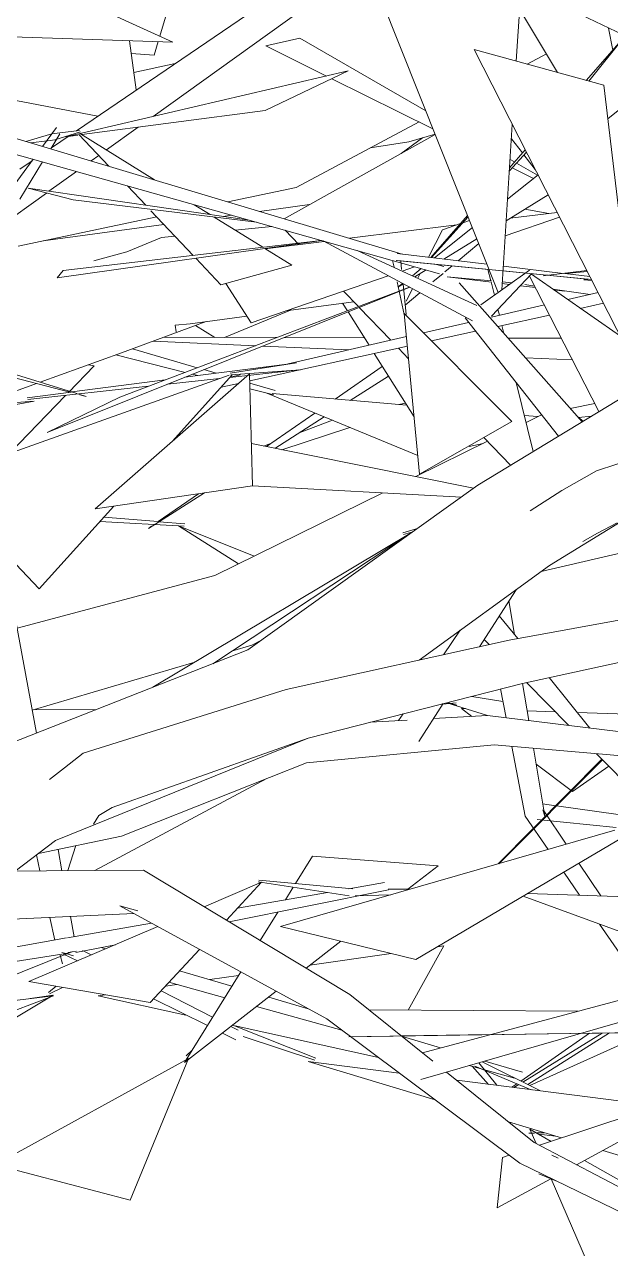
# Model space of a CAD drawing. Header units: millimetres. Extents: x 78096 to 288885, y -20632 to 149556.
# Drawn here: x 252305 to 252493.1, y 93329.2 to 93722.4 of the extents above; entities that cross this region are included whole.
import ezdxf

# ---------------------------------------------------------------- set-up
doc = ezdxf.new("R2010")
doc.units = ezdxf.units.MM
doc.layers.add('G-IMPT', color=8, linetype='Continuous', lineweight=9)
doc.layers.add('L-PLNT', color=71, linetype='Continuous', lineweight=9)

# ---------------------------------------------------------------- blocks, each defined once
blk = doc.blocks.new('ZZ-V - Tree Broadleaf 1 - 3dtree rotund SIMPLU-4826059-TOMH A-A')
at = {"layer": 'G-IMPT'}
for p, q in [((26724.23, 93755.71), (26625.15, 93688.27)), ((26732.05, 93751.96), (26649.84, 93692.89)), ((26651.91, 93718.68), (26658.81, 93741.82)), ((26625.3, 93730.88), (26656.12, 93716.76)), ((26767.44, 93727.34), (26779.6, 93706.99)), ((26796.02, 93721.26), (26797.32, 93714.18)), ((26656.12, 93716.76), (26601.29, 93718.51)), ((26642.17, 93717.2), (26644.39, 93701.36)), ((26650.09, 93712.59), (26651.38, 93716.91)), ((26685.93, 93715.49), (26696.93, 93717.97)), ((26737.33, 93694.68), (26696.93, 93717.97)), ((26650.09, 93712.59), (26642.76, 93713.03)), ((26685.93, 93715.49), (26705.44, 93705.84)), ((26769.9, 93709.65), (26776.05, 93712.93)), ((26643.6, 93707.02), (26656.9, 93709.88)), ((26707.18, 93704.98), (26739.63, 93688.92)), ((26632.08, 93692.99), (26603.47, 93698.46)), ((26644.99, 93689.41), (26634.8, 93682.09)), ((26695.72, 93670.09), (26735.17, 93691.13)), ((26623.14, 93686.9), (26617.14, 93682.82)), ((26691.87, 93659.99), (26740.36, 93687.09)), ((26719.49, 93682.76), (26731.84, 93684.75)), ((26729.4, 93680.96), (26736.26, 93686)), ((26731.84, 93684.75), (26740.33, 93687.16)), ((26764.81, 93685.71), (26768.37, 93681.13)), ((26632.34, 93680.32), (26629.91, 93678.57)), ((26768.82, 93680.54), (26772.49, 93675.82)), ((26610.91, 93678.58), (26607, 93675.91)), ((26765.84, 93678.25), (26764.39, 93679.08)), ((26765.05, 93676.34), (26771.89, 93672.96)), ((26773.19, 93674.01), (26766.45, 93677.9)), ((26625.18, 93675.17), (26616.35, 93668.84)), ((26673.73, 93665.43), (26695.72, 93670.09)), ((26615.57, 93668.27), (26578.05, 93641.32)), ((26683.97, 93662.36), (26700.02, 93664.55)), ((26606.42, 93651.19), (26650.94, 93660.61)), ((26672.27, 93660.77), (26675, 93661.14)), ((26764.45, 93660.18), (26779.5, 93662.06)), ((26769.08, 93663.03), (26776.79, 93661.72)), ((26614.49, 93652.9), (26653.24, 93658.17)), ((26676.14, 93656.35), (26687.89, 93657.51)), ((26712.78, 93653.72), (26747.34, 93658.04)), ((26762.85, 93654.56), (26780.28, 93660.54)), ((26641.3, 93649.34), (26652.48, 93654)), ((26652.48, 93654), (26656.77, 93654.43)), ((26685.77, 93650.35), (26704.67, 93652.71)), ((26692.22, 93656.29), (26696.62, 93651.7)), ((26641.3, 93649.34), (26630.75, 93646.47)), ((26681.29, 93626.61), (26725.26, 93641.68)), ((26729.73, 93643.21), (26733.75, 93644.59)), ((26758.19, 93640.05), (26757.28, 93643.72)), ((26673.09, 93639.15), (26681.29, 93626.61)), ((26759.33, 93635.47), (26758.27, 93639.73)), ((26778.06, 93637.4), (26790.1, 93635.68)), ((26692.41, 93630.42), (26714.19, 93633.36)), ((26710.93, 93636.77), (26715.71, 93631.78)), ((26782.9, 93634.03), (26792.64, 93636.26)), ((26693.85, 93630.61), (26672.68, 93621.89)), ((26710.6, 93632.88), (26712.14, 93630.43)), ((26712.37, 93630.06), (26719.1, 93619.36)), ((26715.97, 93631.51), (26726.07, 93620.97)), ((26758.37, 93628.39), (26775.39, 93632.3)), ((26760.95, 93628.98), (26760.47, 93630.9)), ((26786.92, 93631.22), (26794.38, 93632.86)), ((26639.62, 93616.95), (26666.87, 93626.97)), ((26656.91, 93625.77), (26661.7, 93626.27)), ((26656.91, 93625.77), (26657.24, 93623.7)), ((26661.7, 93626.27), (26679.91, 93628.73)), ((26669.57, 93621.89), (26663.38, 93625.69)), ((26736.59, 93623.38), (26751.06, 93626.71)), ((26760.4, 93625.4), (26777.05, 93629.06)), ((26762.4, 93623.14), (26761.77, 93625.7)), ((26689.51, 93621.84), (26653.19, 93621.94)), ((26691.73, 93613.07), (26731.12, 93622.13)), ((26717.59, 93621.76), (26691.83, 93621.83)), ((26739.21, 93620.75), (26753.33, 93623.84)), ((26780.87, 93621.59), (26763.74, 93621.63)), ((26577.17, 93618.66), (26625.3, 93603.86)), ((26663.98, 93612.15), (26643.16, 93618.26)), ((26682.64, 93619.23), (26649.83, 93620.7)), ((26680.79, 93607.91), (26731.41, 93619.03)), ((26712.66, 93617.88), (26685.06, 93619.12)), ((26728.53, 93618.4), (26731.79, 93615)), ((26623.1, 93604.28), (26579.39, 93615.58)), ((26613.51, 93607.48), (26639.62, 93616.95)), ((26660.05, 93610.66), (26637.81, 93616.3)), ((26695.8, 93613.71), (26674.49, 93610.36)), ((26720.77, 93616.7), (26733.54, 93596.37)), ((26784.42, 93614.66), (26769.31, 93615.34)), ((26674.23, 93609.79), (26579.63, 93576.11)), ((26630.82, 93612.72), (26622.61, 93604.21)), ((26630.82, 93612.72), (26629.04, 93613.12)), ((26680.72, 93610.19), (26631.17, 93566.83)), ((26655.97, 93588.53), (26675.19, 93609.84)), ((26659.94, 93609.06), (26692.84, 93613.33)), ((26664.18, 93609.61), (26662.42, 93610.05)), ((26670.05, 93610.37), (26666.1, 93611.53)), ((26674.47, 93609.04), (26696.52, 93611.45)), ((26674.54, 93609.12), (26677.85, 93609.88)), ((26674.78, 93609.81), (26697.11, 93611.45)), ((26681.68, 93574.21), (26680.72, 93610.19)), ((26723.35, 93612.59), (26708.2, 93602.08)), ((26595.54, 93600.97), (26612.34, 93607.06)), ((26609.53, 93601.94), (26648.22, 93606.17)), ((26623.69, 93604.35), (26653.7, 93608.25)), ((26654.42, 93606.85), (26671.07, 93608.67)), ((26671.64, 93605.91), (26677.24, 93607.13)), ((26689.01, 93604.81), (26680.8, 93607.21)), ((26713.09, 93601.66), (26725.34, 93609.43)), ((26771.84, 93585.22), (26766.32, 93607.42)), ((26621.7, 93603.27), (26603.81, 93584.72)), ((26609.35, 93602.49), (26623.53, 93604.33)), ((26625.67, 93603.74), (26628.29, 93602.94)), ((26628.29, 93602.94), (26626.28, 93603.46)), ((26688.52, 93603.43), (26680.85, 93605.38)), ((26734.72, 93583.91), (26686.34, 93603.97)), ((26687.96, 93603.83), (26731.21, 93600.1)), ((26501.21, 93580.94), (26611.6, 93601.37)), ((26611.6, 93601.37), (26517.84, 93594.62)), ((26730.77, 93600.78), (26728.69, 93600.31)), ((26783.72, 93599.08), (26791.6, 93600.64)), ((26701.73, 93597.59), (26686.15, 93586.79)), ((26688.82, 93586.25), (26704.72, 93596.35)), ((26707.35, 93595.26), (26696.71, 93591.26)), ((26768.95, 93596.84), (26773.32, 93596.46)), ((26769.51, 93594.59), (26774.52, 93597.05)), ((26786.32, 93596.2), (26790.51, 93596.57)), ((26786.32, 93596.2), (26787.83, 93594.94)), ((26712.92, 93592.95), (26691.1, 93585.79)), ((26752.69, 93573.43), (26681.32, 93587.76)), ((26687.76, 93587.9), (26685.26, 93586.97)), ((26734.08, 93577.17), (26757.17, 93588.52)), ((26755.79, 93587.84), (26751.29, 93586.81)), ((26755.97, 93589.77), (26764.56, 93580.8)), ((26613.25, 93541.16), (26579.63, 93576.11)), ((26681.68, 93574.21), (26631.17, 93566.83)), ((26681.68, 93574.23), (26748.75, 93570.61)), ((26648.29, 93560.53), (26666.3, 93571.96)), ((26664.36, 93571.68), (26651.42, 93562.7)), ((26669.56, 93545.44), (26723.51, 93571.97)), ((26613.25, 93541.16), (26637.19, 93567.71)), ((26659.77, 93561.2), (26632.68, 93562.7)), ((26651.4, 93562.7), (26634.01, 93564.18)), ((26660.01, 93561.97), (26651.68, 93562.68)), ((26649.29, 93561.22), (26648.29, 93560.53)), ((26649.68, 93509.49), (26732.4, 93558.98)), ((26677.21, 93549.2), (26657.94, 93561.36)), ((26657.94, 93561.36), (26682.22, 93551.66)), ((26668.96, 93517.08), (26732.4, 93558.98)), ((26729.94, 93559.15), (26734.69, 93560.53)), ((26730.17, 93558.62), (26733.16, 93559.44)), ((26602.94, 93545.8), (26612.36, 93494.8)), ((26606.13, 93528.54), (26669.56, 93545.44)), ((26764, 93537.24), (26765.8, 93526.4)), ((26674.97, 93521.05), (26681.46, 93522.98)), ((26681.46, 93522.98), (26684.38, 93524.5)), ((26611.01, 93502.11), (26663.16, 93517.56)), ((26761.32, 93508.96), (26763.11, 93499.71)), ((26768.4, 93510.76), (26770.39, 93498.81)), ((26742.82, 93504.1), (26747.05, 93504.51)), ((26744.05, 93504.54), (26757.1, 93500.4)), ((26747.26, 93503.8), (26744.77, 93504.52)), ((26752.06, 93506.59), (26762.11, 93504.89)), ((26611.98, 93502.4), (26631.36, 93502.28)), ((26750.08, 93502.63), (26748.75, 93502.67)), ((26752.11, 93500.16), (26748.75, 93502.67)), ((26778.85, 93501.66), (26769.86, 93501.96)), ((26807.95, 93500.68), (26785.95, 93501.42)), ((26764.9, 93490.5), (26769.25, 93468.06)), ((26771.87, 93489.9), (26775.49, 93468.13)), ((26793.84, 93486.41), (26760.6, 93452.78)), ((26794.04, 93486.21), (26760.75, 93452.82)), ((26784.42, 93476.04), (26772.72, 93484.78)), ((26796.1, 93484.11), (26784.42, 93476.04)), ((26631.11, 93450.66), (26686.27, 93480.18)), ((26779.03, 93471.43), (26774.84, 93472.02)), ((26769.25, 93468.06), (26776.6, 93457.39)), ((26774.93, 93470.18), (26775.49, 93468.13)), ((26775.21, 93469.76), (26782.38, 93459.06)), ((26805.98, 93467.61), (26779.27, 93471.39)), ((26773.07, 93466.99), (26798.39, 93464.46)), ((26619.26, 93457.44), (26620.52, 93450.58)), ((26622.41, 93450.6), (26624.96, 93458.63)), ((26612.37, 93455.68), (26613.47, 93450.53)), ((26695.46, 93446.44), (26700.91, 93455.24)), ((26741.25, 93452.19), (26700.91, 93455.24)), ((26741.25, 93452.19), (26731.54, 93444.65)), ((26786.46, 93452.98), (26793.49, 93442.48)), ((26781.61, 93450.11), (26786.72, 93442.7)), ((26684.6, 93446.85), (26666.21, 93439)), ((26673.35, 93434.7), (26684.6, 93446.85)), ((26725.38, 93444.44), (26674.23, 93434.17)), ((26683.49, 93446.97), (26712.77, 93442.56)), ((26683.78, 93447.51), (26713.95, 93444.75)), ((26692.24, 93441.24), (26694.74, 93445.28)), ((26724.05, 93446.8), (26712.6, 93444.79)), ((26725.25, 93444.68), (26732.36, 93444.64)), ((26705.81, 93443.61), (26676.93, 93438.56)), ((26726.12, 93442.85), (26714.69, 93442.56)), ((26834.21, 93418.33), (26768.59, 93442.42)), ((26841.67, 93440.92), (26769.99, 93443.25)), ((26684.16, 93428.19), (26689.79, 93437.29)), ((26651.28, 93432.63), (26609.94, 93414.98)), ((26616.65, 93435.55), (26618.19, 93428.31)), ((26649.27, 93433.73), (26622.32, 93429.02)), ((26623.24, 93435.87), (26624.44, 93429.39)), ((26793.11, 93433.41), (26808.29, 93411.38)), ((26563.08, 93418.51), (26622.01, 93428.98)), ((26625.21, 93424.71), (26622.36, 93424.3)), ((26637.66, 93426.82), (26624.95, 93424.26)), ((26627.13, 93424.95), (26629.93, 93423.52)), ((26634.54, 93425.48), (26633.12, 93425.9)), ((26648.83, 93408.21), (26664.66, 93425.32)), ((26710.02, 93427.94), (26698.9, 93419.3)), ((26731.67, 93405.78), (26743.14, 93426.44)), ((26741.02, 93426.13), (26743.14, 93426.44)), ((26623.73, 93424.53), (26546.32, 93393.45)), ((26556.89, 93413.84), (26622.57, 93424.05)), ((26620.72, 93420.66), (26619.91, 93423.44)), ((26621.78, 93423.95), (26620.46, 93424.32)), ((26621.06, 93423.82), (26625.48, 93421.62)), ((26624.23, 93423.27), (26621.82, 93423.94)), ((26700.08, 93420.22), (26726.23, 93423.99)), ((26675.05, 93413.49), (26658.3, 93418.45)), ((26659.88, 93389), (26677.9, 93418.08)), ((26667.98, 93415.58), (26677.17, 93416.91)), ((26648.83, 93408.21), (26609.94, 93414.98)), ((26616.17, 93411.49), (26618.66, 93413.47)), ((26616.55, 93411.01), (26620.72, 93413.11)), ((26653.74, 93413.52), (26657.41, 93414.05)), ((26672.76, 93409.79), (26654.88, 93414.76)), ((26541.37, 93381.1), (26616.44, 93409.9)), ((26552.82, 93371.5), (26617.66, 93410.62)), ((26576.02, 93405.38), (26617.81, 93410.42)), ((26610.32, 93409.52), (26617.66, 93410.62)), ((26616.5, 93409.92), (26617.81, 93410.42)), ((26632.15, 93410.41), (26634.38, 93410.73)), ((26660.24, 93404.21), (26632.15, 93410.41)), ((26649.95, 93409.42), (26667.21, 93400.82)), ((26652.36, 93412.03), (26668.9, 93403.55)), ((26689.3, 93411.85), (26659.88, 93389)), ((26699.61, 93406.21), (26686.9, 93409.98)), ((26710.41, 93399.34), (26683, 93406.95)), ((26672.02, 93398.42), (26676.36, 93396.26)), ((26674.76, 93400.55), (26677.14, 93399.33)), ((26702.01, 93390.35), (26675.35, 93401.01)), ((26722.19, 93390.53), (26676.12, 93400.7)), ((26701.74, 93389.73), (26678.73, 93397.28)), ((26742.08, 93393.64), (26729.82, 93397.27)), ((26789.91, 93398.36), (26767.84, 93383)), ((26793.91, 93398.42), (26768.44, 93382.7)), ((26796.29, 93398.45), (26770.07, 93381.89)), ((26808.48, 93398.62), (26770.69, 93381.58)), ((26599.13, 93356.11), (26661.19, 93390.26)), ((26642.44, 93344.8), (26661.19, 93390.26)), ((26660.39, 93391.06), (26662.31, 93392.92)), ((26768.34, 93385.86), (26756.26, 93389.44)), ((26740.3, 93376.98), (26699.61, 93389.26)), ((26728.81, 93385.58), (26699.61, 93389.26)), ((26765.82, 93383.95), (26751.27, 93387.99)), ((26757.5, 93381.95), (26752.18, 93387.8)), ((26771.14, 93380.23), (26753.06, 93387.82)), ((26760.12, 93381.68), (26754.38, 93388.89)), ((26774.19, 93379.85), (26755.38, 93389.18)), ((26812.04, 93375.07), (26747.25, 93383.25)), ((26766.6, 93382.14), (26764.98, 93381.01)), ((26767.16, 93381.9), (26765.58, 93380.93)), ((26780.89, 93364.73), (26763.89, 93369.86)), ((26770.44, 93366.27), (26772.2, 93366.32)), ((26772.74, 93362.92), (26770.74, 93367.55)), ((26770.74, 93367.55), (26777.61, 93363.64)), ((26772.87, 93366.34), (26775.32, 93366.41)), ((26779.01, 93365.3), (26773.63, 93365.91)), ((26807.6, 93356.67), (26794.14, 93360.73)), ((26599.13, 93356.11), (26642.44, 93344.8)), ((26788.29, 93357.54), (26813.45, 93343.2)), ((26796.09, 93308.66), (26777.61, 93351.59))]:
    blk.add_line(p, q, dxfattribs=at)
blk = doc.blocks.new('ZZ-V - Tree Broadleaf 1 - 3dtree rotund SIMPLU-4826034-TOMH A-A')
at = {"layer": 'G-IMPT'}
for p, q in [((26721.98, 93756.79), (26822.83, 93708.4)), ((26721.43, 93734.59), (26760.57, 93636.34)), ((26766.38, 93710.62), (26767.59, 93729.78)), ((26788.8, 93704.46), (26800.88, 93718.24)), ((26789.67, 93704.22), (26800.95, 93718.24)), ((26752.86, 93714.34), (26804.46, 93613.08)), ((26752.86, 93714.34), (26794.43, 93702.91)), ((26795.72, 93692.12), (26818.53, 93710.46)), ((26621.78, 93686.36), (26712.38, 93707.46)), ((26685.74, 93694.77), (26712.38, 93707.46)), ((26804.94, 93614.75), (26794.43, 93702.91)), ((26685.74, 93694.77), (26626.87, 93687.03)), ((26729.74, 93648.64), (26595.2, 93688.98)), ((26614.32, 93683.25), (26618.79, 93689.36)), ((26626.2, 93688.4), (26617.19, 93687.28)), ((26761.75, 93637.17), (26765.1, 93690.32)), ((26741.7, 93642.35), (26592.38, 93684.41)), ((26608.98, 93684.85), (26617.27, 93687.29)), ((26610.56, 93684.37), (26615.73, 93685.04)), ((26615.89, 93685.06), (26618.3, 93685.37)), ((26616.93, 93682.47), (26619.87, 93687.25)), ((26626.44, 93687.93), (26618.2, 93685.37)), ((26625.63, 93686.87), (26621.78, 93686.36)), ((26635.61, 93676.86), (26625.99, 93687.06)), ((26650.23, 93672.48), (26626.43, 93687.3)), ((26769.63, 93681.44), (26764.16, 93675.35)), ((26764.22, 93676.4), (26769.26, 93682.15)), ((26602.34, 93666.84), (26611.29, 93679.09)), ((26606.97, 93666.3), (26614.32, 93678.23)), ((26763.59, 93666.28), (26773.35, 93674.13)), ((26624.09, 93666.05), (26609.7, 93669.8)), ((26609.7, 93669.8), (26680.58, 93659.57)), ((26647.41, 93664.35), (26641.55, 93670.56)), ((26624.09, 93666.05), (26682.98, 93658.89)), ((26668.06, 93661.37), (26663.01, 93664.52)), ((26776.64, 93667.68), (26763.15, 93659.38)), ((26662.62, 93648.22), (26649.09, 93662.57)), ((26738.93, 93647.53), (26750.74, 93661.02)), ((26750.91, 93660.6), (26739.16, 93647.51)), ((26684.97, 93650.84), (26669.39, 93660.54)), ((26740.1, 93647.4), (26752.27, 93657.18)), ((26742.66, 93656.44), (26748.48, 93658.43)), ((26749.18, 93658.67), (26751.38, 93659.43)), ((26618.97, 93641.02), (26703.83, 93653.02)), ((26620.91, 93643.33), (26703.75, 93653.04)), ((26704.37, 93652.87), (26752.32, 93627.19)), ((26742.66, 93656.44), (26738.2, 93647.62)), ((26753.71, 93653.57), (26743.1, 93647.04)), ((26694.27, 93645.05), (26685.61, 93650.44)), ((26715.32, 93649.85), (26753.7, 93632.18)), ((26756.97, 93645.38), (26728.13, 93648.83)), ((26747.71, 93646.48), (26754.33, 93652.02)), ((26671.58, 93638.73), (26663.48, 93647.31)), ((26694.27, 93645.05), (26671.58, 93638.73)), ((26727.13, 93644.41), (26726.66, 93646.6)), ((26790.5, 93640.47), (26727.81, 93646.59)), ((26727.97, 93646.59), (26790.5, 93640.47)), ((26757.65, 93643.68), (26728.2, 93646.57)), ((26729.56, 93643.75), (26729.27, 93646.6)), ((26743.09, 93644.63), (26740.79, 93645.32)), ((26743.43, 93642.91), (26745.75, 93644.85)), ((26618.97, 93641.02), (26620.91, 93643.33)), ((26733.02, 93641.7), (26735.87, 93643.99)), ((26737.44, 93643.55), (26733.83, 93641.33)), ((26735.55, 93642.39), (26734.79, 93640.89)), ((26739.62, 93639.73), (26742.85, 93642.43)), ((26744.14, 93641.38), (26758.37, 93640.04)), ((26744.14, 93641.38), (26758.37, 93639.63)), ((26770.65, 93643.45), (26754.95, 93632.38)), ((26771.4, 93642.36), (26758.37, 93628.69)), ((26788.99, 93640.61), (26762.13, 93643.24)), ((26781.39, 93642.46), (26762.23, 93644.75)), ((26792.92, 93598.04), (26770.65, 93641.57)), ((26799.79, 93622.24), (26771.22, 93642.17)), ((26775.07, 93641.69), (26776.36, 93641.85)), ((26776.55, 93641.83), (26775.07, 93641.69)), ((26776.73, 93641.89), (26789.02, 93643.38)), ((26790.02, 93641.42), (26781.94, 93642.39)), ((26789.2, 93643.02), (26782.19, 93642.36)), ((26615.73, 93591.35), (26732.15, 93637.99)), ((26639.13, 93602.72), (26732.11, 93638.01)), ((26730.38, 93629.2), (26728.13, 93639.73)), ((26728.38, 93637.98), (26729.9, 93639.19)), ((26730.15, 93639.06), (26728.38, 93637.98)), ((26731.02, 93629.2), (26730.02, 93639.13)), ((26733.07, 93637.49), (26731.07, 93633.54)), ((26748.01, 93639.39), (26787.54, 93594.77)), ((26761.88, 93639.2), (26764.22, 93638.91)), ((26761.91, 93639.7), (26764.76, 93639.43)), ((26767.7, 93638.48), (26772.53, 93637.89)), ((26769.12, 93638.86), (26772.31, 93638.33)), ((26778.11, 93637.37), (26781.87, 93636.74)), ((26778.39, 93637.17), (26781.87, 93636.74)), ((26789.59, 93640.55), (26788.08, 93640.34)), ((26790.67, 93640.15), (26788.08, 93640.34)), ((26730.71, 93632.28), (26735.43, 93636.23)), ((26764.9, 93594.88), (26730.42, 93629.6)), ((26735.28, 93577.91), (26730.42, 93629.6)), ((26754.08, 93574.42), (26850.07, 93632.78)), ((26749.95, 93628.12), (26779.97, 93590.16)), ((26639.13, 93602.72), (26615.73, 93591.35)), ((26792.1, 93578.98), (26866.34, 93603.64)), ((26764.9, 93594.88), (26735.28, 93577.91)), ((26781.02, 93572.68), (26792.1, 93578.98)), ((26680.2, 93521.51), (26754.08, 93574.42)), ((26781.02, 93572.68), (26770.81, 93566.23)), ((26777.06, 93548.66), (26800.05, 93562.8)), ((26792.49, 93559.03), (26798.73, 93562.32)), ((26792.49, 93559.03), (26787.69, 93556.29)), ((26774.4, 93546.73), (26813.49, 93555.84)), ((26735.18, 93518.21), (26777.06, 93548.66)), ((26766.3, 93540.84), (26754.59, 93522.52)), ((26764.05, 93524.61), (26841.05, 93538.67)), ((26760.93, 93532.44), (26766.83, 93525.12)), ((26748.39, 93527.82), (26743.02, 93519.95)), ((26692.49, 93508.75), (26764.05, 93524.61)), ((26756.06, 93524.83), (26757.67, 93523.2)), ((26768.38, 93510.76), (26842.62, 93526.87)), ((26598.03, 93489.16), (26680.2, 93521.51)), ((26776.92, 93512.61), (26790.02, 93496.37)), ((26627.34, 93488.29), (26692.49, 93508.75)), ((26699.59, 93493.19), (26768.38, 93510.76)), ((26769.63, 93511.03), (26783.22, 93497.22)), ((26742.92, 93504.26), (26735.12, 93492.05)), ((26730.06, 93500.97), (26728.58, 93498.81)), ((26739.85, 93499.46), (26757.13, 93500.45)), ((26757.13, 93500.45), (26833.04, 93491.04)), ((26719.54, 93498.28), (26731.39, 93498.97)), ((26618.41, 93460.24), (26699.59, 93493.16)), ((26636.63, 93470.89), (26699.59, 93493.19)), ((26621.29, 93483.58), (26627.34, 93488.29)), ((26699.01, 93485.24), (26759.24, 93490.99)), ((26759.24, 93490.99), (26831.57, 93484.78)), ((26792.12, 93488.17), (26810.5, 93469.48)), ((26639.62, 93461.67), (26699.01, 93485.24)), ((26621.29, 93483.58), (26616.57, 93479.83)), ((26632.4, 93468.35), (26630.66, 93465.58)), ((26632.4, 93468.35), (26636.63, 93470.89)), ((26734.14, 93422.07), (26810.41, 93467.13)), ((26605.46, 93450.47), (26618.41, 93460.24)), ((26612.98, 93456.14), (26639.62, 93461.67)), ((26690.7, 93432.64), (26798.03, 93463.56)), ((26577.01, 93450.25), (26646.65, 93450.78)), ((26646.65, 93450.78), (26712.92, 93410.86)), ((26938.58, 93446.3), (26736.27, 93392.08)), ((26940.2, 93442.56), (26735.72, 93383.5)), ((26584.38, 93434.01), (26643.58, 93436.84)), ((26639.13, 93439.27), (26644.89, 93437.69)), ((26639.13, 93439.27), (26705.59, 93402.95)), ((26734.14, 93422.07), (26690.7, 93432.64)), ((26712.92, 93410.86), (26739.58, 93389.41)), ((26786.15, 93405.45), (26719.14, 93405.86)), ((26705.59, 93402.95), (26767.49, 93356.65)), ((26866.15, 93399.55), (26712.66, 93397.26)), ((26718.54, 93397.37), (26866.15, 93399.56)), ((26758.06, 93397.92), (26729.5, 93397.52)), ((26866.12, 93399.42), (26787.03, 93398.32)), ((26743.97, 93385.89), (26772.12, 93363.24)), ((26773.78, 93362.37), (26833.73, 93382.27)), ((26785.7, 93356.13), (26833.73, 93382.27)), ((26772.12, 93363.24), (26841.94, 93326.7)), ((26760.24, 93342.28), (26761.99, 93358.45)), ((26761.99, 93358.45), (26764.13, 93359.16)), ((26779.78, 93358.27), (26777.79, 93359.2)), ((26767.49, 93356.65), (26839.75, 93321.49)), ((26760.24, 93342.28), (26777.46, 93351.65)), ((26779.1, 93351), (26773.58, 93353.19))]:
    blk.add_line(p, q, dxfattribs=at)

msp = doc.modelspace()

# ---------------------------------------------------------------- block references
at = {"layer": 'L-PLNT'}
for name in ['ZZ-V - Tree Broadleaf 1 - 3dtree rotund SIMPLU-4826059-TOMH A-A', 'ZZ-V - Tree Broadleaf 1 - 3dtree rotund SIMPLU-4826034-TOMH A-A']:
    msp.add_blockref(name, (225696.455, 0), dxfattribs=at)

doc.saveas('drawing.dxf')
